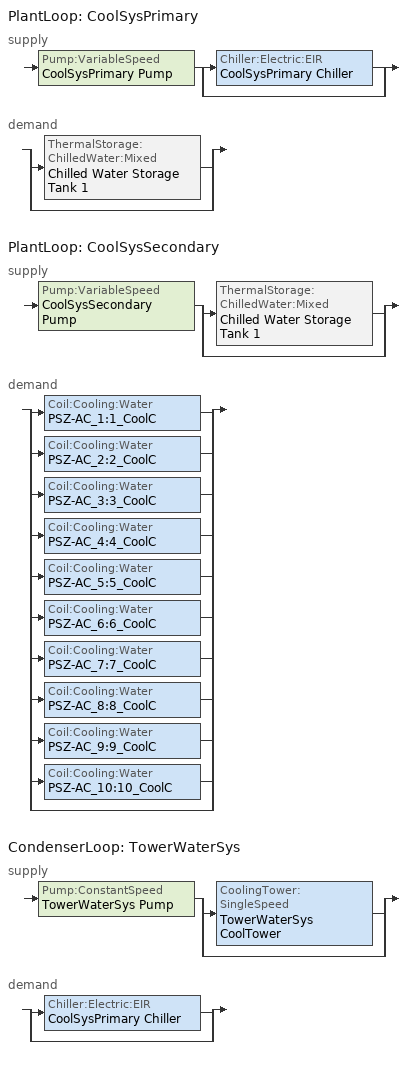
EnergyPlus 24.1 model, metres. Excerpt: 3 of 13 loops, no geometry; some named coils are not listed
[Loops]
PlantLoop 'CoolSysPrimary'
 supply: Pump:VariableSpeed 'CoolSysPrimary Pump' > split
  | Chiller:Electric:EIR 'CoolSysPrimary Chiller'
  | bypass
 demand: split
  | ThermalStorage:ChilledWater:Mixed 'Chilled Water Storage Tank 1'
  | bypass
PlantLoop 'CoolSysSecondary'
 supply: Pump:VariableSpeed 'CoolSysSecondary Pump' > split
  | ThermalStorage:ChilledWater:Mixed 'Chilled Water Storage Tank 1'
  | bypass
 demand: split
  | Coil:Cooling:Water 'PSZ-AC_1:1_CoolC'
  | Coil:Cooling:Water 'PSZ-AC_2:2_CoolC'
  | Coil:Cooling:Water 'PSZ-AC_3:3_CoolC'
  | Coil:Cooling:Water 'PSZ-AC_4:4_CoolC'
  | Coil:Cooling:Water 'PSZ-AC_5:5_CoolC'
  | Coil:Cooling:Water 'PSZ-AC_6:6_CoolC'
  | Coil:Cooling:Water 'PSZ-AC_7:7_CoolC'
  | Coil:Cooling:Water 'PSZ-AC_8:8_CoolC'
  | Coil:Cooling:Water 'PSZ-AC_9:9_CoolC'
  | Coil:Cooling:Water 'PSZ-AC_10:10_CoolC'
  | bypass
CondenserLoop 'TowerWaterSys'
 supply: Pump:ConstantSpeed 'TowerWaterSys Pump' > split
  | CoolingTower:SingleSpeed 'TowerWaterSys CoolTower'
  | bypass
 demand: split
  | Chiller:Electric:EIR 'CoolSysPrimary Chiller'
  | bypass
[Chiller:Electric:EIR]
CoolSysPrimary Chiller: Chiller flow mode=ConstantFlow; Condenser type=WaterCooled; Cooling capacity function of temperature curve=Main Chiller RecipCapFT; Design heat recovery water flow rate=0; Electric input to cooling output ratio function of part load ratio curve=Main Chiller RecipEIRFPLR; Electric input to cooling output ratio function of temperature curve=Main Chiller RecipEIRFT; Fraction of compressor electric consumption rejected by condenser=1; Leaving chilled water lower temperature limit=3; Maximum part load ratio=1; Minimum part load ratio=0; Minimum unloading ratio=0.25; Optimum part load ratio=1; Reference capacity=318612; Reference chilled water flow rate=0.015181; Reference condenser fluid flow rate=0.0159196; Reference cop=3.2; Reference entering condenser fluid temperature=29.4; Reference leaving chilled water temperature=4.4
[CondenserEquipmentList]
TowerWaterSys Equipment List: TowerWaterSys CoolTower, CoolingTower:SingleSpeed
[CondenserEquipmentOperationSchemes]
TowerWaterSys Loop Operation Scheme List: Control scheme 1=TowerWaterSys Operation Scheme; Control scheme 1 schedule=PlantOnSched
[CondenserLoop]
TowerWaterSys: Condenser equipment operation scheme=TowerWaterSys Loop Operation Scheme List; Condenser loop volume=Autocalculate; Fluid type=Water; Load distribution scheme=SequentialLoad; Maximum loop flow rate=0.0159196; Maximum loop temperature=80; Minimum loop flow rate=0; Minimum loop temperature=5
[CoolingTower:SingleSpeed]
TowerWaterSys CoolTower: Design air flow rate=10.5443; Design fan power=3912.26; Design u factor times area value=22512.8; Design water flow rate=0.0159196; Free convection regime air flow rate=Autocalculate; Free convection regime u factor times area value=Autocalculate
[PlantEquipmentList]
CoolSysPrimary Equipment List: CoolSysPrimary Chiller, Chiller:Electric:EIR
CoolSysSecondary TES supply: Chilled Water Storage Tank 1, ThermalStorage:ChilledWater:Mixed
[PlantEquipmentOperation:CoolingLoad] Load range 1 lower limit=0
Name | Load range 1 upper limit | Range 1 equipment list
CoolSysPrimary Operation Scheme | 1e+14 | CoolSysPrimary Equipment List
CoolSysSecondary Operation Scheme | 1000000000 | CoolSysSecondary TES supply
TowerWaterSys Operation Scheme | 1e+12 | TowerWaterSys Equipment List
[PlantEquipmentOperationSchemes] Control scheme 1 schedule=PlantOnSched
Name | Control scheme 1
CoolSysPrimary Loop Operation Scheme List | CoolSysPrimary Operation Scheme
CoolSysSecondary Loop Operation Scheme List | CoolSysSecondary Operation Scheme
[PlantLoop] Fluid type=Water; Load distribution scheme=Optimal; Maximum loop temperature=98; Minimum loop flow rate=0; Minimum loop temperature=1; Plant loop volume=Autocalculate
Name | Maximum loop flow rate | Plant equipment operation scheme
CoolSysPrimary | 0.0135263 | CoolSysPrimary Loop Operation Scheme List
CoolSysSecondary | Autosize | CoolSysSecondary Loop Operation Scheme List
[Pump:ConstantSpeed]
TowerWaterSys Pump: Design flow rate=0.0159196; Design power consumption=4207.49; Design pump head=179352; Fraction of motor inefficiencies to fluid stream=0; Motor efficiency=0.87; Pump control type=Intermittent
[Pump:VariableSpeed] Design minimum flow rate=0; Design pump head=15000; Fraction of motor inefficiencies to fluid stream=0; Motor efficiency=0.9; Pump control type=Intermittent; Coefficient 1 of the part load performance curve=0; Coefficient 2 of the part load performance curve=1; Coefficient 3 of the part load performance curve=0; Coefficient 4 of the part load performance curve=0
Name | Design maximum flow rate | Design power consumption
CoolSysPrimary Pump | 0.0135263 | 289.023
CoolSysSecondary Pump | Autosize | Autosize
[SetpointManager:FollowOutdoorAirTemperature]
MyCondenserControl: Control variable=Temperature; Maximum setpoint temperature=80; Minimum setpoint temperature=5; Offset temperature difference=0; Reference temperature type=OutdoorAirWetBulb; Setpoint node or nodelist=TowerWaterSys Supply Outlet Node
[SetpointManager:Scheduled] Control variable=Temperature
Name | Schedule | Setpoint node or nodelist
CoolSysPrimary Loop Setpoint Manager | CW-Primary-Loop-Temp-Schedule | CoolSysPrimary Supply Outlet Node
CoolSysSecondary Loop Setpoint Manager | CW-Secondary-Loop-Temp-Schedule | CoolSysSecondary Supply Outlet Node
[Sizing:Plant]
Name | Design loop exit temperature | Loop design temperature difference | Loop type
CoolSysPrimary | 4.4 | 5 | Cooling
CoolSysSecondary | 6.7 | 4.5 | Cooling
TowerWaterSys | 29.4 | 5.6 | Condenser
[ThermalStorage:ChilledWater:Mixed]
Chilled Water Storage Tank 1: Ambient temperature indicator=Schedule; Ambient temperature schedule=TES Ambient Temp Schedule; Deadband temperature difference=0.5; Heat gain coefficient from ambient temperature=5; Minimum temperature limit=1; Nominal cooling capacity=0; Setpoint temperature schedule=CW-Tank-Temp-Schedule; Source side availability schedule=TES Charge Schedule; Source side design flow rate=0.0135263; Source side heat transfer effectiveness=1; Tank recovery time=4; Tank volume=150; Use side availability schedule=ALWAYS_ON; Use side design flow rate=Autosize; Use side heat transfer effectiveness=1
[Curve:Biquadratic] Input unit type for x=Temperature; Input unit type for y=Temperature; Maximum value of x=10; Maximum value of y=35; Minimum value of x=5; Minimum value of y=24; Output unit type=Dimensionless
Name | Coefficient1 constant | Coefficient2 x | Coefficient3 x 2 | Coefficient4 y | Coefficient5 y 2 | Coefficient6 x y
Main Chiller RecipCapFT | 0.507883 | 0.145228 | -0.00625644 | -0.0011178 | -0.0001296 | -0.00028188
Main Chiller RecipEIRFT | 1.03076 | -0.103536 | 0.00710208 | 0.0093186 | 0.00031752 | -0.00104328
[Curve:Quadratic]
Main Chiller RecipEIRFPLR: Maximum value of x=1; Minimum value of x=0; Coefficient1 constant=0.088065; Coefficient2 x=1.137742; Coefficient3 x 2=-0.225806
[Schedule:Compact]
ALWAYS_ON; PlantOnSched: Through: 12/31, For: AllDays, Until: 24:00, 1
CW-Primary-Loop-Temp-Schedule: Through: 12/31, For: AllDays, Until: 24:00, 4.4
CW-Secondary-Loop-Temp-Schedule: Through: 12/31, For: AllDays, Until: 24:00, 6.7
CW-Tank-Temp-Schedule: Through: 12/31, For: AllDays, Until: 24:00, 5
TES Charge Schedule: Through: 12/31, For: Weekdays SummerDesignDay, Until: 10:00, 1, Until: 13:00, 1, Until: 24:00, 1, For: Saturday WinterDesignDay, Until: 12:00, 1, Until: 18:00, 1, Until: 24:00, 1, For: Sunday Holidays AllOtherDays, Until: 24:00, 1
[Schedule:Constant]
TES Ambient Temp Schedule: Hourly value=24
